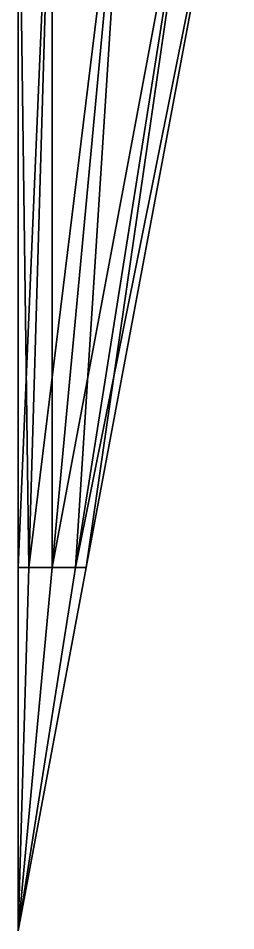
# Model space of a CAD drawing. Header units: metres. Extents: x -1.99 to 2.18, y -3.57 to 1.69.
# Drawn here: x 1.2 to 1.481, y -1.5 to -0.322 of the extents above; entities that cross this region are included whole.
import ezdxf

# ---------------------------------------------------------------- set-up
doc = ezdxf.new("R2010")
doc.units = ezdxf.units.M

msp = doc.modelspace()

# ---------------------------------------------------------------- linework, layer by layer
at = {"layer": 'Pyramid 1'}
for points in [[(1.2, -1.0312, 0.0906), (1.2, 0, 0.4219), (1.2, -1.0312, 0.1318)], [(1.2, -1.0312, 0.0906), (1.2, 0, 0.29), (1.2, 0, 0.4219)], [(1.2, -1.0312, 0), (1.2, 0, 0.29), (1.2, -1.0312, 0.0906)], [(1.2, -1.0312, 0), (1.2, 0, 0), (1.2, 0, 0.29)], [(1.2, -1.0312, -0.0906), (1.2, 0, 0), (1.2, -1.0312, 0)], [(1.2, -1.0312, -0.0906), (1.2, 0, -0.29), (1.2, 0, 0)], [(1.2, -1.0312, -0.1318), (1.2, 0, -0.29), (1.2, -1.0312, -0.0906)], [(1.2, -1.0312, -0.1318), (1.2, 0, -0.4219), (1.2, 0, -0.29)], [(1.2137, -1.0312, -0.1112), (1.2, 0, -0.4219), (1.2, -1.0312, -0.1318)], [(1.2137, -1.0312, -0.1112), (1.2439, 0, -0.356), (1.2, 0, -0.4219)], [(1.2, -1.0312, 0.1318), (1.2439, 0, 0.356), (1.2137, -1.0312, 0.1112)], [(1.2, -1.0312, 0.1318), (1.2, 0, 0.4219), (1.2439, 0, 0.356)], [(1.2439, -1.0312, -0.0659), (1.2439, 0, -0.356), (1.2137, -1.0312, -0.1112)], [(1.2137, -1.0312, 0.1112), (1.3406, 0, 0.2109), (1.2439, -1.0312, 0.0659)], [(1.2137, -1.0312, 0.1112), (1.2439, 0, 0.356), (1.3406, 0, 0.2109)], [(1.2439, -1.0312, -0.0659), (1.3406, 0, -0.2109), (1.2439, 0, -0.356)], [(1.2742, -1.0312, -0.0206), (1.3406, 0, -0.2109), (1.2439, -1.0312, -0.0659)], [(1.2439, -1.0312, 0.0659), (1.4373, 0, 0.0659), (1.2742, -1.0312, 0.0206)], [(1.2439, -1.0312, 0.0659), (1.3406, 0, 0.2109), (1.4373, 0, 0.0659)], [(1.2742, -1.0312, -0.0206), (1.4373, 0, -0.0659), (1.3406, 0, -0.2109)], [(1.2879, -1.0312, 0), (1.4373, 0, -0.0659), (1.2742, -1.0312, -0.0206)], [(1.2742, -1.0312, 0.0206), (1.4812, 0, 0), (1.2879, -1.0312, 0)], [(1.2742, -1.0312, 0.0206), (1.4373, 0, 0.0659), (1.4812, 0, 0)], [(1.2879, -1.0312, 0), (1.4812, 0, 0), (1.4373, 0, -0.0659)], [(1.2, -1.5, 0), (1.2, -1.0312, 0.1318), (1.2, -1.5, 0)], [(1.2, -1.5, 0), (1.2, -1.0312, 0.0906), (1.2, -1.0312, 0.1318)], [(1.2, -1.5, 0), (1.2, -1.0312, 0.0906), (1.2, -1.5, 0)], [(1.2, -1.5, 0), (1.2, -1.0312, 0), (1.2, -1.0312, 0.0906)], [(1.2, -1.5, 0), (1.2, -1.0312, 0), (1.2, -1.5, 0)], [(1.2, -1.5, 0), (1.2, -1.0312, -0.0906), (1.2, -1.0312, 0)], [(1.2, -1.5, 0), (1.2, -1.0312, -0.0906), (1.2, -1.5, 0)], [(1.2, -1.5, 0), (1.2, -1.0312, -0.1318), (1.2, -1.0312, -0.0906)], [(1.2, -1.5, 0), (1.2, -1.0312, -0.1318), (1.2, -1.5, 0)], [(1.2, -1.5, 0), (1.2137, -1.0312, -0.1112), (1.2, -1.0312, -0.1318)], [(1.2, -1.5, 0), (1.2137, -1.0312, -0.1112), (1.2, -1.5, 0)], [(1.2, -1.5, 0), (1.2439, -1.0312, -0.0659), (1.2137, -1.0312, -0.1112)], [(1.2, -1.5, 0), (1.2439, -1.0312, -0.0659), (1.2, -1.5, 0)], [(1.2, -1.5, 0), (1.2742, -1.0312, -0.0206), (1.2439, -1.0312, -0.0659)], [(1.2, -1.5, 0), (1.2742, -1.0312, -0.0206), (1.2, -1.5, 0)], [(1.2, -1.5, 0), (1.2879, -1.0312, 0), (1.2742, -1.0312, -0.0206)], [(1.2, -1.5, 0), (1.2879, -1.0312, 0), (1.2, -1.5, 0)], [(1.2, -1.5, 0), (1.2742, -1.0312, 0.0206), (1.2879, -1.0312, 0)], [(1.2, -1.5, 0), (1.2742, -1.0312, 0.0206), (1.2, -1.5, 0)], [(1.2, -1.5, 0), (1.2439, -1.0312, 0.0659), (1.2742, -1.0312, 0.0206)], [(1.2, -1.5, 0), (1.2439, -1.0312, 0.0659), (1.2, -1.5, 0)], [(1.2, -1.5, 0), (1.2137, -1.0312, 0.1112), (1.2439, -1.0312, 0.0659)], [(1.2, -1.5, 0), (1.2137, -1.0312, 0.1112), (1.2, -1.5, 0)], [(1.2, -1.5, 0), (1.2, -1.0312, 0.1318), (1.2137, -1.0312, 0.1112)]]:
    msp.add_3dface(points, dxfattribs=at)

doc.saveas('drawing.dxf')
